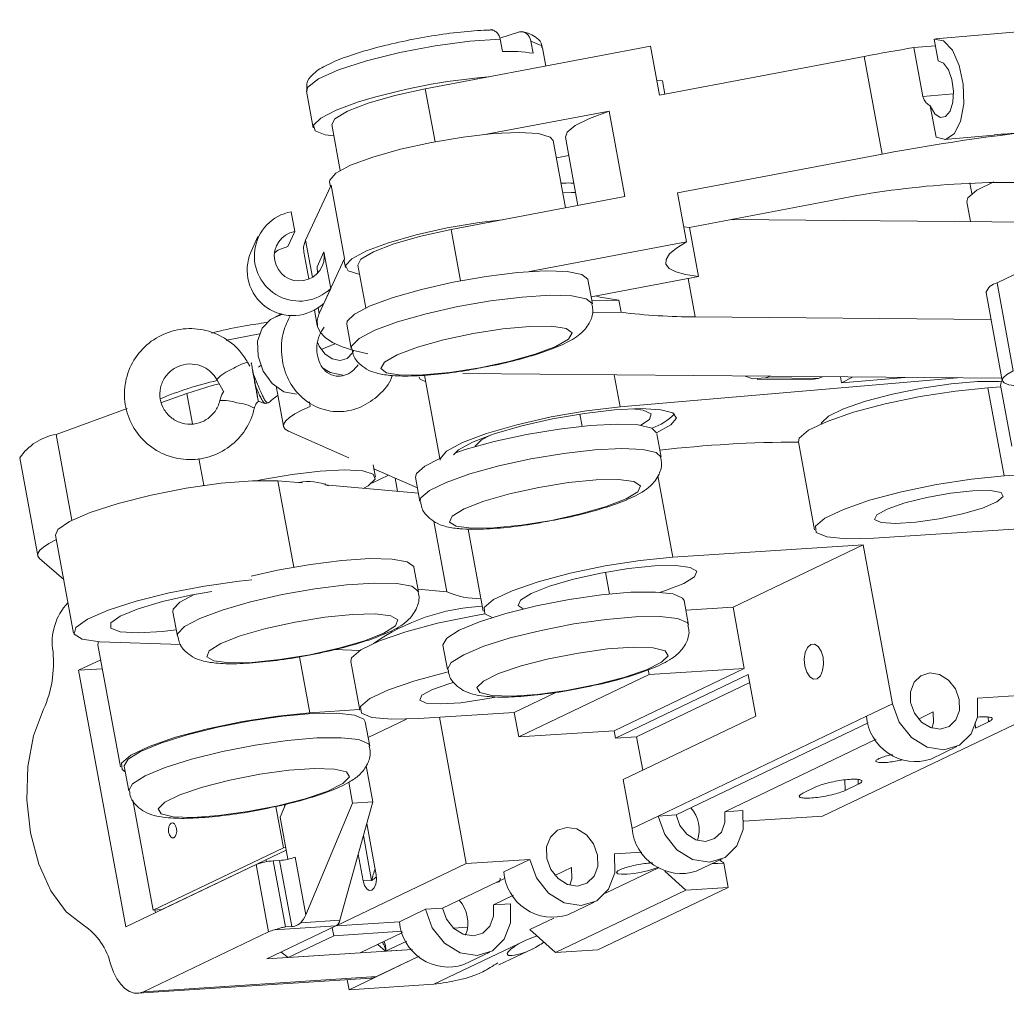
# Model space of a CAD drawing. Header units: millimetres. Extents: x 0 to 1189, y 0 to 841.
# Drawn here: x 270.99 to 278.8, y 314.87 to 322.58 of the extents above; entities that cross this region are included whole.
import ezdxf

# ---------------------------------------------------------------- set-up
doc = ezdxf.new("R2010")
doc.units = ezdxf.units.MM
doc.layers.get('0').update_dxf_attribs({"lineweight": 18})

msp = doc.modelspace()

# ---------------------------------------------------------------- linework, layer by layer
at = {"color": 7, "linetype": 'Continuous', "lineweight": 15}
for p, q in [((279.9958, 322.5769), (278.2353, 322.4254)), ((274.9336, 322.479), (274.7861, 322.4314)), ((274.8066, 322.3252), (274.7888, 322.422)), ((275.0488, 322.3111), (275.031, 322.4079)), ((278.2549, 322.2517), (278.2232, 322.4235)), ((274.1957, 322.029), (275.9777, 322.3667)), ((275.1506, 322.21), (275.1239, 322.3549)), ((275.9777, 322.3667), (276.0491, 321.9797)), ((278.0628, 322.3564), (278.2329, 322.371)), ((278.1342, 321.9694), (278.0628, 322.3564)), ((276.0491, 321.9797), (277.6694, 322.2867)), ((277.8122, 321.5126), (277.6694, 322.2867)), ((276.0272, 322.0987), (276.0726, 322.0933)), ((276.0726, 322.0933), (276.092, 321.9878)), ((273.2554, 322.0103), (273.3089, 321.72)), ((274.681, 321.6704), (275.6511, 321.8542)), ((275.776, 321.1769), (275.6511, 321.8542)), ((278.2386, 321.6464), (278.1929, 321.8943)), ((273.4564, 321.7472), (273.5234, 321.3844)), ((275.3067, 321.088), (275.2085, 321.6202)), ((275.3044, 321.6478), (275.4042, 321.1064)), ((278.3039, 321.6283), (278.6982, 321.6622)), ((275.3312, 321.5022), (275.2337, 321.4838)), ((276.1919, 321.2056), (277.8122, 321.5126)), ((273.2487, 320.8318), (273.4507, 321.2666)), ((273.4384, 321.2937), (273.4455, 321.2553)), ((273.5577, 320.686), (273.4507, 321.2666)), ((278.5051, 321.2846), (278.5207, 321.2002)), ((274.401, 320.9163), (275.776, 321.1769)), ((276.1919, 321.2056), (276.2633, 320.8186)), ((277.34, 321.1318), (276.2867, 320.9323)), ((278.4817, 321.1362), (278.5107, 320.979)), ((273.134, 321.0563), (273.1626, 320.9015)), ((276.6195, 320.9953), (279.7277, 320.9685)), ((276.2867, 320.9323), (276.2413, 320.9376)), ((276.2867, 320.9323), (276.3581, 320.5452)), ((278.7209, 320.4932), (279.6489, 320.9374)), ((272.8718, 320.8597), (272.8168, 320.7413)), ((273.1626, 320.9015), (273.1076, 320.7831)), ((275.02, 320.583), (276.2633, 320.8186)), ((273.2337, 320.7374), (273.2729, 320.5249)), ((273.3942, 320.7395), (273.3392, 320.6211)), ((273.3557, 320.2513), (273.5577, 320.686)), ((273.3942, 320.7395), (273.4476, 320.4499)), ((273.5544, 320.6648), (273.5577, 320.686)), ((273.3417, 320.5693), (273.3392, 320.6211)), ((273.5544, 320.6648), (273.5633, 320.6164)), ((273.6616, 320.6346), (273.7242, 320.2956)), ((275.5183, 320.3267), (275.4826, 320.5202)), ((276.3581, 320.5452), (275.5077, 320.3841)), ((273.4476, 320.4499), (273.3926, 320.3315)), ((278.7209, 320.4932), (278.8494, 319.7966)), ((278.6337, 320.4169), (278.7621, 319.7203)), ((275.7275, 320.3577), (275.5132, 320.354)), ((275.7454, 320.2609), (275.7275, 320.3577)), ((273.0669, 320.2462), (272.9972, 320.2175)), ((273.3183, 320.2785), (273.3408, 320.1569)), ((275.7454, 320.2609), (275.5278, 320.257)), ((276.3328, 320.225), (278.6728, 320.2048)), ((273.5748, 320.1683), (273.6104, 319.9748)), ((272.8065, 319.8352), (272.7898, 319.8652)), ((272.8217, 319.8553), (272.8199, 319.8558)), ((272.8961, 319.8437), (272.8759, 319.8279)), ((274.1903, 319.7639), (274.3123, 319.1026)), ((278.7588, 319.7385), (274.4925, 319.7753)), ((275.7379, 319.5118), (278.409, 319.7415)), ((276.9246, 319.7544), (276.8892, 319.7416)), ((276.8892, 319.7416), (277.3041, 319.738)), ((277.3041, 319.738), (277.2367, 319.7263)), ((277.3395, 319.7508), (277.3041, 319.738)), ((277.4824, 319.7495), (277.4911, 319.7019)), ((277.4911, 319.7019), (277.5766, 319.7487)), ((277.4911, 319.7019), (277.9937, 319.7451)), ((272.5451, 319.7291), (272.5958, 319.638)), ((276.8218, 319.7299), (277.2367, 319.7263)), ((278.7521, 319.6698), (278.6481, 319.663)), ((278.7766, 318.9664), (278.6481, 319.663)), ((278.7493, 319.6849), (278.8385, 319.2011)), ((272.3096, 319.6186), (272.1092, 319.5458)), ((273.0252, 319.622), (273.0738, 319.3587)), ((272.8741, 319.5576), (272.9272, 319.5403)), ((272.9315, 319.5399), (272.9513, 319.5435)), ((271.2739, 319.2942), (271.836, 319.4983)), ((275.4368, 319.3594), (275.4193, 319.4544)), ((273.5906, 319.11), (273.1143, 319.3199)), ((276.0617, 319.1138), (276.0278, 319.2977)), ((277.1491, 319.2349), (277.2776, 318.5383)), ((270.9862, 319.1084), (271.129, 318.3343)), ((273.801, 318.957), (273.7832, 319.0538)), ((273.9043, 318.9717), (273.774, 318.9094)), ((274.1339, 318.8705), (273.7889, 319.0226)), ((273.7995, 319.0179), (273.7901, 319.0136)), ((274.1182, 318.9555), (274.1539, 318.762)), ((278.9142, 318.9753), (278.7766, 318.9664)), ((272.4295, 318.8878), (272.4434, 318.8929)), ((272.4434, 318.8929), (272.4297, 318.8879)), ((273.0293, 318.9277), (273.1554, 318.2439)), ((273.0293, 318.9277), (273.2215, 318.9107)), ((273.4004, 318.8949), (274.1414, 318.8296)), ((273.4058, 318.8944), (273.4035, 318.907)), ((273.958, 318.9481), (273.9771, 318.844)), ((274.2646, 318.6065), (274.3676, 318.0481)), ((277.7454, 318.4729), (279.2539, 318.5705)), ((271.2695, 318.4962), (271.4123, 317.7221)), ((274.4906, 318.5465), (274.517, 318.5447)), ((274.5351, 318.5445), (274.6551, 317.8939)), ((277.6626, 318.4196), (276.1541, 318.322)), ((276.6315, 317.9261), (277.6626, 318.4196)), ((277.6626, 318.4196), (277.8946, 317.1618)), ((271.3342, 318.1455), (271.1434, 318.3113)), ((274.1413, 318.0493), (274.1056, 318.2428)), ((275.6544, 318.0309), (275.6226, 318.2032)), ((274.1378, 318.0684), (274.3676, 318.0481)), ((276.2793, 317.7854), (276.2436, 317.9789)), ((272.1978, 317.891), (272.2335, 317.6975)), ((276.2578, 317.9019), (276.6315, 317.9261)), ((276.7207, 317.4423), (276.6315, 317.9261)), ((271.6055, 317.6294), (271.6097, 317.654)), ((271.6055, 317.6294), (271.784, 316.6618)), ((272.2602, 317.6319), (271.6193, 317.6534)), ((274.3357, 317.6271), (274.3714, 317.4335)), ((273.6779, 317.5843), (273.4762, 317.5911)), ((271.6274, 317.511), (271.4517, 317.4269)), ((273.6062, 317.4971), (273.6775, 317.1101)), ((271.6406, 317.4391), (271.4517, 317.4269)), ((271.4517, 317.4269), (271.8265, 315.395)), ((274.9353, 316.9), (275.9665, 317.3935)), ((276.7207, 317.4423), (275.6896, 316.9488)), ((275.7003, 316.8908), (276.752, 317.3941)), ((275.9597, 317.4304), (275.9665, 317.3935)), ((275.9665, 317.3935), (276.7207, 317.4423)), ((276.752, 317.3941), (276.8127, 317.0652)), ((275.8679, 316.9016), (276.7638, 317.3304)), ((274.8996, 317.0935), (275.2336, 317.2534)), ((279.4031, 317.2594), (277.3409, 316.2724)), ((278.5651, 317.2052), (279.4031, 317.2594)), ((277.6884, 317.0631), (277.8946, 317.1618)), ((273.283, 317.09), (273.6765, 317.1154)), ((274.1454, 317.0447), (274.8996, 317.0935)), ((274.8996, 317.0935), (274.9353, 316.9)), ((278.0992, 317.0412), (278.2164, 317.0972)), ((273.757, 316.8256), (273.7213, 317.0191)), ((274.0483, 317.04), (273.7443, 316.8945)), ((274.3071, 317.0552), (274.5206, 315.8972)), ((276.8127, 317.0652), (275.761, 316.5618)), ((276.0386, 316.2735), (277.6884, 317.0631)), ((277.7013, 317.0103), (276.181, 316.2827)), ((278.5506, 316.9695), (278.6537, 317.0188)), ((275.6896, 316.9488), (274.9353, 316.9)), ((275.6896, 316.9488), (275.7003, 316.8908)), ((275.7003, 316.8908), (275.8679, 316.9016)), ((275.8679, 316.9016), (275.9168, 316.6364)), ((276.5665, 316.3076), (277.7634, 316.8805)), ((278.1963, 316.724), (278.4025, 316.8227)), ((271.8135, 316.6673), (271.8492, 316.4738)), ((273.7798, 316.385), (273.7272, 316.6704)), ((273.6206, 316.3747), (273.5899, 316.5415)), ((275.761, 316.5618), (275.8323, 316.1748)), ((277.2876, 316.5037), (277.1845, 316.4543)), ((277.5195, 316.476), (277.6226, 316.5253)), ((271.8822, 316.3981), (272.0426, 315.5283)), ((273.52, 315.4491), (273.7798, 316.385)), ((273.6206, 316.3747), (273.7798, 316.385)), ((273.0737, 316.0218), (273.0134, 316.3489)), ((273.0903, 316.3659), (273.0478, 316.2649)), ((273.0805, 316.3633), (273.0832, 316.349)), ((273.2492, 315.4912), (273.6206, 316.3747)), ((276.709, 316.3168), (276.5665, 316.3076)), ((273.0478, 316.2649), (273.1093, 315.9313)), ((275.8323, 316.1748), (276.0386, 316.2735)), ((276.181, 316.2827), (276.0386, 316.2735)), ((276.7165, 316.232), (277.3409, 316.2724)), ((273.8076, 315.8086), (273.7326, 316.215)), ((272.0426, 315.5283), (273.0737, 316.0218)), ((273.096, 316.0038), (272.1116, 315.5327)), ((273.0737, 316.0218), (273.0924, 316.023)), ((275.6939, 315.9731), (275.9108, 315.9872)), ((272.9365, 315.9275), (272.9387, 315.9116)), ((273.0424, 315.9218), (272.9929, 315.9186)), ((272.9929, 315.9186), (273.0895, 315.3952)), ((273.1389, 315.3984), (273.0424, 315.9218)), ((273.1652, 315.9467), (273.2492, 315.4912)), ((273.7045, 315.7593), (273.6652, 315.9722)), ((274.5206, 315.8972), (275.0235, 315.9297)), ((274.8172, 315.831), (275.0235, 315.9297)), ((276.3402, 315.8357), (276.5465, 315.9344)), ((271.8265, 315.395), (272.8576, 315.8885)), ((272.9557, 315.3564), (272.8576, 315.8885)), ((274.5206, 315.8972), (273.4895, 315.4037)), ((275.2224, 315.8029), (275.3536, 315.8657)), ((275.6229, 315.6616), (276.0416, 315.862)), ((276.0905, 315.8366), (276.2583, 315.6858)), ((276.5579, 315.901), (276.4641, 315.8949)), ((276.5936, 315.7075), (276.5579, 315.901)), ((272.5768, 315.7554), (272.577, 315.7542)), ((273.7715, 315.7636), (273.7045, 315.7593)), ((274.8293, 315.7813), (274.3326, 315.5436)), ((275.2272, 315.1923), (276.2583, 315.6858)), ((275.5624, 315.214), (276.5936, 315.7075)), ((276.2583, 315.6858), (276.5936, 315.7075)), ((274.7349, 315.5696), (274.8941, 315.6458)), ((272.1116, 315.5327), (272.0426, 315.5283)), ((272.0561, 315.5291), (272.0602, 315.5069)), ((274.1986, 315.5349), (273.9923, 315.4362)), ((274.3326, 315.5436), (274.1986, 315.5349)), ((274.869, 315.5783), (274.7349, 315.5696)), ((275.3251, 315.4919), (275.5314, 315.5906)), ((273.2097, 315.4291), (273.52, 315.4491)), ((275.0239, 315.3749), (275.2125, 315.4652)), ((272.943, 315.1422), (273.4888, 315.4034)), ((273.4888, 315.4034), (273.0018, 315.3718)), ((273.0895, 315.3952), (273.1389, 315.3984)), ((273.4715, 315.3257), (273.4598, 315.3895)), ((273.4715, 315.3257), (274.0128, 315.3607)), ((273.4895, 315.4037), (273.9923, 315.4362)), ((273.4895, 315.4037), (273.4895, 315.4037)), ((274.4178, 315.3869), (274.5316, 315.3943)), ((275.0239, 315.3749), (275.2272, 315.1923)), ((271.9657, 314.8826), (272.9557, 315.3564)), ((273.1106, 315.153), (273.4715, 315.3257)), ((273.6805, 315.1899), (274.0166, 315.3507)), ((274.049, 315.283), (273.8816, 315.2029)), ((274.5042, 315.3343), (274.5193, 315.3416)), ((274.9853, 315.2871), (274.9337, 315.2624)), ((272.943, 315.1422), (274.0951, 315.2167)), ((273.8816, 315.2029), (273.8195, 315.2564)), ((273.8816, 315.2029), (274.0951, 315.2167)), ((274.2635, 314.9416), (274.9337, 315.2624)), ((274.778, 315.095), (275.0462, 315.2233)), ((275.2272, 315.1923), (275.5624, 315.214)), ((273.056, 315.1962), (273.1106, 315.153)), ((273.1106, 315.153), (273.6805, 315.1899)), ((273.593, 314.8983), (274.1472, 315.1635)), ((273.8095, 315.0018), (274.1472, 315.1635)), ((274.5002, 315.0971), (274.7065, 315.1958)), ((271.9202, 314.8704), (273.7639, 314.9897)), ((271.9657, 314.8826), (273.8095, 315.0018)), ((273.5784, 314.9777), (273.593, 314.8983)), ((273.593, 314.8983), (274.2635, 314.9416))]:
    msp.add_line(p, q, dxfattribs=at)
at = {"color": 8, "linetype": 'Continuous', "lineweight": 15}
for p, q in [((274.2728, 321.6112), (274.1957, 322.029)), ((278.3766, 321.9902), (278.1342, 321.9694)), ((274.4757, 320.5108), (274.401, 320.9163)), ((273.2487, 320.8318), (273.3027, 320.5391)), ((276.2766, 320.5298), (276.3328, 320.225)), ((273.3475, 320.2959), (273.3557, 320.2513)), ((273.4811, 320.0121), (273.3725, 319.9674)), ((275.6912, 319.765), (275.7379, 319.5118)), ((272.3539, 319.3782), (272.3096, 319.6186)), ((273.2792, 319.5523), (273.286, 319.5154)), ((271.2739, 319.2942), (271.3991, 318.6156)), ((272.4434, 318.8929), (272.4043, 319.1049)), ((276.0353, 318.966), (276.1541, 318.322)), ((273.283, 317.09), (273.2011, 317.5341)), ((278.5506, 316.9695), (278.5486, 317.01)), ((278.6537, 317.0188), (278.6519, 317.0564)), ((277.5195, 316.476), (277.5154, 316.5594)), ((277.6226, 316.5253), (277.6208, 316.5629)), ((273.7715, 315.7636), (273.706, 316.119)), ((272.4209, 315.6808), (272.4239, 315.681))]:
    msp.add_line(p, q, dxfattribs=at)
for points in [[(274.7888, 322.422), (274.5483, 322.406), (274.2754, 322.3698), (273.9947, 322.3167), (273.7317, 322.2515), (273.5101, 322.18), (273.35, 322.1087), (273.2658, 322.0442), (273.2554, 322.0103)], [(275.1239, 322.3549), (275.114, 322.3731), (275.031, 322.4079)], [(275.3852, 321.2098), (275.3532, 321.2096), (275.2846, 321.2075)], [(273.977, 320.1849), (274.2017, 320.2491), (274.4533, 320.306), (274.7132, 320.3514), (274.9621, 320.3819), (275.1814, 320.3953), (275.355, 320.3905), (275.4699, 320.3679), (275.5177, 320.3293), (275.5183, 320.3268)], [(273.6105, 319.9747), (273.6137, 319.9967), (273.6716, 320.0539), (273.7958, 320.1182), (273.977, 320.1849)], [(272.883, 320.09), (272.6239, 320.0407), (272.6195, 320.0398)], [(274.1539, 318.762), (274.1609, 318.791), (274.2281, 318.8494), (274.3606, 318.9143), (274.5485, 318.981), (274.7779, 319.0445), (275.0318, 319.1001), (275.2913, 319.1436), (275.5372, 319.1719), (275.7512, 319.1828), (275.9176, 319.1756), (276.0238, 319.1508), (276.0617, 319.114)], [(272.2335, 317.6974), (272.2355, 317.7166), (272.2897, 317.7732), (272.4105, 317.8373), (272.5889, 317.904), (272.8117, 317.9685), (273.0623, 318.0259), (273.3222, 318.072), (273.5721, 318.1034), (273.7935, 318.1177), (273.9699, 318.1139), (274.0883, 318.0923), (274.1399, 318.0544), (274.1412, 318.0498)], [(274.3715, 317.4333), (274.3711, 317.4356), (274.4012, 317.4887), (274.4997, 317.5507), (274.6596, 317.6171), (274.8687, 317.6829), (275.1118, 317.7432), (275.3707, 317.7937), (275.6262, 317.8304), (275.8594, 317.8508), (276.053, 317.8533), (276.1927, 317.8377), (276.268, 317.8052), (276.2792, 317.7855)], [(271.8492, 316.4736), (271.8489, 316.4759), (271.879, 316.529), (271.9776, 316.591), (272.1374, 316.6573), (272.3466, 316.7231), (272.5897, 316.7835), (272.8486, 316.8339), (273.1041, 316.8707), (273.3373, 316.8911), (273.5309, 316.8936), (273.6705, 316.8779), (273.7458, 316.8454), (273.757, 316.8257)]]:
    msp.add_lwpolyline(points, dxfattribs=at)
at = {"color": 7, "linetype": 'Continuous', "lineweight": 15}
for points in [[(278.2232, 322.4235), (278.2976, 322.4091), (278.3676, 322.336), (278.4226, 322.2154), (278.4541, 322.0657), (278.4572, 321.91), (278.4314, 321.7723), (278.3808, 321.6738), (278.313, 321.6296), (278.2386, 321.6464)], [(278.2549, 322.2517), (278.2981, 322.233), (278.3367, 322.1805), (278.3643, 322.1027), (278.3764, 322.0125), (278.3709, 321.9246), (278.3488, 321.8535), (278.3137, 321.8109), (278.2714, 321.8037), (278.2288, 321.8331), (278.1929, 321.8943)], [(273.4564, 321.7472), (273.4812, 321.793), (273.5796, 321.8522), (273.743, 321.9154), (273.9553, 321.9763), (274.1957, 322.029)], [(273.473, 321.6571), (273.4048, 321.6665), (273.3243, 321.6967), (273.3121, 321.7415), (273.3688, 321.7975), (273.4904, 321.8605), (273.6679, 321.9258)], [(275.6511, 321.8542), (275.4957, 321.7957), (275.3828, 321.7391), (275.3183, 321.6873), (275.3044, 321.6478)], [(273.4384, 321.2937), (273.4392, 321.308), (273.4884, 321.3625), (273.6052, 321.4245), (273.7803, 321.4893), (273.9993, 321.5514), (274.2446, 321.6058), (274.4963, 321.6482), (274.734, 321.6751), (274.9384, 321.6843), (275.093, 321.6751), (275.1853, 321.6482), (275.2085, 321.6202)], [(278.695, 321.2934), (278.5622, 321.2288), (278.4886, 321.1658), (278.4817, 321.1362)], [(273.6788, 320.5615), (273.5865, 320.5883), (273.5641, 320.6307), (273.6133, 320.6852), (273.7301, 320.7473), (273.9052, 320.812), (274.1242, 320.8741), (274.3695, 320.9285), (274.6212, 320.9709), (274.8059, 320.9931)], [(273.6616, 320.6346), (273.6864, 320.6803), (273.7848, 320.7395), (273.9482, 320.8027), (274.1605, 320.8636), (274.401, 320.9163)], [(273.2337, 320.7374), (273.2327, 320.7791), (273.2487, 320.8318)], [(273.1076, 320.7831), (273.0294, 320.7525), (272.9998, 320.7282)], [(276.2633, 320.8186), (276.1835, 320.7693), (276.1291, 320.7229), (276.1012, 320.6802), (276.1001, 320.642), (276.126, 320.6089), (276.1782, 320.5814), (276.256, 320.5601), (276.3581, 320.5452)], [(273.9413, 320.3785), (274.166, 320.4427), (274.4177, 320.4996), (274.6775, 320.5449), (274.9264, 320.5754), (275.1457, 320.5888), (275.3193, 320.584), (275.4342, 320.5614), (275.482, 320.5228), (275.4826, 320.5202)], [(273.5748, 320.1683), (273.578, 320.1902), (273.6359, 320.2474), (273.7601, 320.3117), (273.9413, 320.3785)], [(275.5402, 320.3903), (275.5809, 320.3817), (275.7275, 320.3577)], [(273.176, 319.612), (273.0772, 319.6325), (272.9848, 319.6971), (272.9128, 319.7958), (272.8721, 319.9137), (272.8691, 320.0328), (272.904, 320.1349), (272.9717, 320.2046), (272.9972, 320.2175)], [(273.0025, 320.2197), (273.0201, 320.2304), (273.0548, 320.2492)], [(273.7409, 319.932), (273.6303, 319.9578), (273.5368, 319.988), (273.461, 320.0224), (273.4032, 320.0608), (273.3636, 320.1032), (273.3424, 320.1492), (273.3398, 320.1986), (273.3557, 320.2513)], [(274.1338, 319.9844), (273.9721, 319.9235), (273.8718, 319.866), (273.8429, 319.8173), (273.888, 319.7824), (274.0029, 319.7646), (274.1762, 319.7656), (274.391, 319.7854), (274.6263, 319.822), (274.859, 319.8719), (275.0663, 319.9301), (275.228, 319.9909), (275.3283, 320.0485), (275.3572, 320.0971), (275.3121, 320.132), (275.1972, 320.1499), (275.0239, 320.1488), (274.8091, 320.129), (274.5738, 320.0924), (274.3411, 320.0426), (274.1338, 319.9844)], [(273.3429, 320.025), (273.3567, 319.9938), (273.4017, 319.9321), (273.4595, 319.8918), (273.5212, 319.8789), (273.5775, 319.8955), (273.6198, 319.9391), (273.6294, 319.9581)], [(273.5426, 319.7628), (273.4438, 319.7834), (273.3821, 319.8209)], [(274.1444, 319.7507), (274.1564, 319.7319), (274.1999, 319.7115)], [(276.8892, 319.7416), (276.7878, 319.7333), (276.7287, 319.7547)], [(278.8494, 319.7966), (278.7987, 319.7683), (278.7692, 319.7424), (278.7622, 319.7198), (278.7779, 319.7014), (278.8156, 319.6879), (278.874, 319.6799), (278.9507, 319.6776), (279.0428, 319.6811)], [(272.5639, 319.6954), (272.5088, 319.6808), (272.3096, 319.6186)], [(278.6481, 319.663), (278.3911, 319.6378), (278.1131, 319.5946), (277.8368, 319.5369), (277.5844, 319.4695), (277.3763, 319.3977), (277.2296, 319.3275), (277.156, 319.2645), (277.1491, 319.2349)], [(278.7547, 319.7118), (278.7372, 319.713), (278.5675, 319.7127), (278.3577, 319.6947), (278.1262, 319.6605), (277.8937, 319.6132), (277.6808, 319.557), (277.5065, 319.4969), (277.3862, 319.4382), (277.3307, 319.3862), (277.3279, 319.3774)], [(278.7617, 319.7225), (278.7562, 319.7144), (278.7493, 319.6849)], [(273.286, 319.5154), (273.2184, 319.4855), (273.1628, 319.4563), (273.1202, 319.4284), (273.091, 319.4021), (273.0757, 319.3777), (273.0745, 319.3557), (273.0874, 319.3364), (273.1143, 319.3199)], [(274.3147, 319.0894), (274.3148, 319.1017), (274.3643, 319.1615), (274.4895, 319.2301), (274.6802, 319.302), (274.9209, 319.3713), (275.1923, 319.4326), (275.4721, 319.4807), (275.7379, 319.5118)], [(275.6939, 319.4877), (275.4547, 319.4597), (275.2028, 319.4164), (274.9587, 319.3613), (274.742, 319.2989), (274.5703, 319.2341), (274.4577, 319.1724), (274.419, 319.1336)], [(276.0247, 319.3068), (276.0259, 319.3073), (276.1385, 319.3691), (276.1831, 319.4228), (276.156, 319.4643), (276.0594, 319.4901), (275.9011, 319.4981), (275.6939, 319.4877)], [(275.9021, 319.3665), (275.9716, 319.4132), (275.9831, 319.4577), (275.9195, 319.4872), (275.8397, 319.4967)], [(274.4288, 319.1469), (274.5128, 319.1745), (274.7422, 319.238), (274.9961, 319.2936), (275.2556, 319.3371), (275.5015, 319.3654), (275.7155, 319.3764), (275.8819, 319.3691), (275.9882, 319.3443), (276.0261, 319.3073)], [(274.7116, 319.2887), (274.6406, 319.2514), (274.5915, 319.2011), (274.5908, 319.1978)], [(274.1182, 318.9555), (274.1252, 318.9845), (274.1924, 319.0429), (274.3123, 319.1026)], [(273.7985, 318.9391), (273.7838, 318.9798), (273.7009, 319.0055), (273.5569, 319.014), (273.3647, 319.0046), (273.1413, 318.9781), (272.9067, 318.9368), (272.8701, 318.9292)], [(278.7766, 318.9664), (278.5196, 318.9411), (278.2416, 318.8979), (277.9652, 318.8403), (277.7128, 318.7728), (277.5048, 318.7011), (277.3581, 318.6309), (277.2845, 318.5678), (277.29, 318.5171), (277.3742, 318.4828), (277.5302, 318.4676), (277.7454, 318.4729)], [(271.2695, 318.4962), (271.2877, 318.5407), (271.3806, 318.606), (271.5441, 318.6772), (271.7651, 318.7484), (272.0256, 318.8138), (272.3045, 318.8682), (272.5793, 318.9072), (272.8276, 318.9276), (273.0293, 318.9277)], [(273.7094, 318.8677), (273.7434, 318.8872), (273.7985, 318.9391)], [(274.5613, 318.551), (274.7397, 318.5539), (274.9575, 318.5755), (275.1936, 318.6137), (275.4247, 318.6646), (275.6284, 318.7233), (275.7845, 318.7841), (275.878, 318.841), (275.8995, 318.8884), (275.847, 318.9218), (275.7257, 318.9378), (275.5474, 318.9348), (275.3295, 318.9132), (275.0935, 318.8751), (274.8623, 318.8242), (274.6587, 318.7654), (274.5025, 318.7047), (274.4091, 318.6478), (274.3875, 318.6003), (274.44, 318.567), (274.5613, 318.551)], [(278.5291, 318.848), (278.3536, 318.8291), (278.1655, 318.7955), (277.9904, 318.7516), (277.8518, 318.7034), (277.7685, 318.6574), (277.7517, 318.6198), (277.8036, 318.5957), (277.9174, 318.5883), (278.0775, 318.5987), (278.2625, 318.6254), (278.4472, 318.6648), (278.6068, 318.7117), (278.7197, 318.7596), (278.7706, 318.8021), (278.7527, 318.8335), (278.6684, 318.8495), (278.5291, 318.848)], [(271.2758, 318.4622), (271.2712, 318.46), (271.2162, 318.4309), (271.174, 318.403), (271.1453, 318.3767), (271.1306, 318.3525), (271.1299, 318.3306), (271.1434, 318.3113)], [(272.8173, 318.1724), (273.0266, 318.2194), (273.2865, 318.2655), (273.5364, 318.2969), (273.7578, 318.3112), (273.9343, 318.3074), (274.0527, 318.2858), (274.1042, 318.2479), (274.1056, 318.2428)], [(276.1541, 318.322), (275.8971, 318.2967), (275.6192, 318.2535), (275.3428, 318.1959), (275.0904, 318.1284), (274.8824, 318.0567), (274.7356, 317.9865), (274.662, 317.9234), (274.6676, 317.8727), (274.7257, 317.8446)], [(275.0351, 318.0362), (275.1794, 318.093), (275.3686, 318.1481), (275.5842, 318.196), (275.8051, 318.2322), (276.0097, 318.2529), (276.178, 318.2563), (276.2935, 318.2419), (276.3449, 318.2113), (276.3271, 318.1673), (276.2419, 318.1143), (276.0977, 318.0575), (276.058, 318.0446)], [(271.6193, 317.6534), (271.4804, 317.6735), (271.4157, 317.7123), (271.4304, 317.7666), (271.5233, 317.832), (271.6869, 317.9032), (271.9079, 317.9743), (272.1684, 318.0398), (272.4473, 318.0942), (272.722, 318.1332), (272.8227, 318.1434)], [(272.5055, 318.0505), (272.3379, 318.0218), (272.115, 317.9716), (271.9225, 317.914), (271.7812, 317.8553), (271.7066, 317.8018), (271.7066, 317.7593), (271.7813, 317.7325), (271.9226, 317.7242), (272.1151, 317.7353), (272.2242, 317.7478)], [(272.1978, 317.891), (272.1998, 317.9101), (272.254, 317.9667), (272.3669, 318.0273)], [(274.3357, 317.6271), (274.3354, 317.6291), (274.3655, 317.6822), (274.4641, 317.7442), (274.6239, 317.8106), (274.8331, 317.8764), (275.0761, 317.9367), (275.335, 317.9872), (275.5905, 318.0239), (275.8237, 318.0443), (276.0174, 318.0468), (276.157, 318.0312), (276.2323, 317.9987), (276.2436, 317.9789)], [(274.9711, 317.9124), (274.9322, 317.9392), (274.95, 317.9832), (275.0351, 318.0362)], [(272.8261, 317.4899), (273.0449, 317.5121), (273.2812, 317.5507), (273.5118, 317.602), (273.7141, 317.6609), (273.8684, 317.7216), (273.9595, 317.7783), (273.9785, 317.8253), (273.9235, 317.8581), (273.8, 317.8735), (273.6201, 317.8699), (273.4012, 317.8477), (273.1649, 317.8091), (272.9344, 317.7578), (272.732, 317.6989), (272.5778, 317.6381), (272.4867, 317.5815), (272.4677, 317.5344), (272.5226, 317.5016), (272.6461, 317.4863), (272.8261, 317.4899)], [(273.6062, 317.4971), (273.6131, 317.5267), (273.6867, 317.5897), (273.8334, 317.66), (274.0414, 317.7317), (274.2938, 317.7991), (274.5702, 317.8568), (274.6667, 317.8735)], [(277.3441, 317.5301), (277.3291, 317.5793), (277.3053, 317.6158), (277.2765, 317.6339), (277.247, 317.631), (277.2213, 317.6075), (277.2033, 317.5669), (277.1957, 317.5155), (277.1998, 317.461), (277.2148, 317.4118), (277.2386, 317.3753), (277.2674, 317.3572), (277.2969, 317.3601), (277.3227, 317.3836), (277.3407, 317.4242), (277.3482, 317.4756), (277.3441, 317.5301)], [(274.722, 317.2268), (274.8791, 317.222), (275.0833, 317.2362), (275.3147, 317.268), (275.5507, 317.3143), (275.7681, 317.3705), (275.9456, 317.4312), (276.0659, 317.4904), (276.1173, 317.5423), (276.0946, 317.5818), (276.0001, 317.6051), (275.843, 317.6099), (275.6388, 317.5957), (275.4074, 317.5639), (275.1714, 317.5176), (274.954, 317.4614), (274.7765, 317.4007), (274.6561, 317.3416), (274.6048, 317.2897), (274.6275, 317.2501), (274.722, 317.2268)], [(274.3778, 317.4151), (274.3652, 317.4121), (274.1128, 317.3447), (273.9048, 317.2729), (273.758, 317.2027), (273.6844, 317.1397), (273.69, 317.0889), (273.7741, 317.0546), (273.9302, 317.0394), (274.1454, 317.0447)], [(278.2709, 316.9609), (278.3415, 316.9826), (278.3951, 317.0349), (278.4236, 317.1098), (278.4226, 317.1959), (278.3922, 317.2801), (278.3371, 317.3496), (278.2657, 317.3938), (278.1888, 317.406), (278.1181, 317.3843), (278.0645, 317.332), (278.036, 317.2571), (278.0371, 317.171), (278.0674, 317.0868), (278.1225, 317.0173), (278.194, 316.9731), (278.2709, 316.9609)], [(274.419, 317.3316), (274.3903, 317.3234), (274.2517, 317.2752), (274.1684, 317.2292), (274.1516, 317.1917), (274.2036, 317.1675), (274.3173, 317.1602), (274.4775, 317.1705), (274.6624, 317.1972), (274.7503, 317.2143)], [(277.8946, 317.1618), (277.9474, 317.0153), (278.0433, 316.8945), (278.1675, 316.8176), (278.3012, 316.7964), (278.4241, 316.8342), (278.5173, 316.9251), (278.5668, 317.0554), (278.5651, 317.2052)], [(271.1745, 317.1185), (271.0958, 316.909), (271.0508, 316.6649), (271.0427, 316.4026), (271.072, 316.1395), (271.1366, 315.8935), (271.2323, 315.6808), (271.3527, 315.5159), (271.4897, 315.4096)], [(271.8214, 316.6245), (271.7964, 316.6407), (271.7909, 316.6914), (271.8645, 316.7544), (272.0112, 316.8247), (272.2192, 316.8964), (272.4717, 316.9638), (272.748, 317.0215), (273.026, 317.0647), (273.283, 317.09)], [(271.8135, 316.6673), (271.8132, 316.6694), (271.8433, 316.7225), (271.9419, 316.7845), (272.1017, 316.8508), (272.311, 316.9167), (272.554, 316.977), (272.8129, 317.0274), (273.0684, 317.0642), (273.3016, 317.0846), (273.4952, 317.0871), (273.6348, 317.0715), (273.7101, 317.0389), (273.7213, 317.0191)], [(278.2057, 316.969), (278.2174, 317.0111), (278.2164, 317.0972)], [(272.1997, 316.2671), (272.3567, 316.2623), (272.5609, 316.2764), (272.7923, 316.3082), (273.0283, 316.3545), (273.2457, 316.4107), (273.4233, 316.4714), (273.5436, 316.5306), (273.595, 316.5825), (273.5723, 316.622), (273.4779, 316.6453), (273.3209, 316.6501), (273.1167, 316.6359), (272.8853, 316.6042), (272.6493, 316.5579), (272.4319, 316.5017), (272.2543, 316.441), (272.1339, 316.3818), (272.0826, 316.3299), (272.1052, 316.2904), (272.1997, 316.2671)], [(276.709, 316.3168), (276.7108, 316.1671), (276.6613, 316.0368), (276.568, 315.9459), (276.4452, 315.9081), (276.3115, 315.9293), (276.1872, 316.0062), (276.0914, 316.127), (276.0386, 316.2735)], [(276.5665, 316.3076), (276.5676, 316.2215), (276.5391, 316.1466), (276.4855, 316.0943), (276.4148, 316.0726), (276.3379, 316.0848), (276.2665, 316.129), (276.2114, 316.1985), (276.181, 316.2827)], [(272.1646, 316.1447), (272.1628, 316.168), (272.1661, 316.1901), (272.1738, 316.2075), (272.1848, 316.2176), (272.1975, 316.2188), (272.2098, 316.211), (272.22, 316.1954), (272.2264, 316.1743), (272.2282, 316.151), (272.225, 316.1289), (272.2172, 316.1115), (272.2062, 316.1015), (272.1936, 316.1002), (272.1812, 316.108), (272.171, 316.1236), (272.1646, 316.1447)], [(275.3159, 316.1836), (275.2422, 316.161), (275.1862, 316.1064), (275.1565, 316.0283), (275.1576, 315.9384), (275.1893, 315.8505), (275.2467, 315.778), (275.3213, 315.7319), (275.4015, 315.7192), (275.4752, 315.7419), (275.5312, 315.7964), (275.5609, 315.8746), (275.5598, 315.9644), (275.5281, 316.0523), (275.4706, 316.1248), (275.3961, 316.171), (275.3159, 316.1836)], [(275.0235, 315.9297), (275.0763, 315.7833), (275.1721, 315.6624), (275.2963, 315.5856), (275.4301, 315.5644), (275.5529, 315.6022), (275.6462, 315.6931), (275.6957, 315.8234), (275.6939, 315.9731)], [(275.3536, 315.8657), (275.3547, 315.7759), (275.3399, 315.7258)], [(276.042, 315.8697), (276.0129, 315.8569), (275.9644, 315.8419), (275.9073, 315.8286), (275.8479, 315.8187), (275.793, 315.8131), (275.7487, 315.8125), (275.7201, 315.817), (275.7103, 315.8261), (275.7205, 315.8388), (275.7366, 315.8478)], [(276.5579, 315.901), (276.4964, 315.8986), (276.4723, 315.8989)], [(273.8076, 315.8086), (273.8105, 315.7697), (273.8051, 315.733), (273.7922, 315.704), (273.7739, 315.6872), (273.7528, 315.6851), (273.7322, 315.6981), (273.7152, 315.7241), (273.7045, 315.7593)], [(274.1986, 315.5349), (274.2514, 315.3885), (274.3472, 315.2676), (274.4714, 315.1908), (274.6052, 315.1696), (274.728, 315.2074), (274.8213, 315.2983), (274.8708, 315.4286), (274.869, 315.5783)], [(274.7349, 315.5696), (274.736, 315.4798), (274.7063, 315.4016), (274.6503, 315.3471), (274.5766, 315.3244), (274.4964, 315.3371), (274.4218, 315.3832), (274.3644, 315.4557), (274.3326, 315.5436)], [(274.9853, 315.2871), (275.032, 315.3068), (275.0809, 315.3237)], [(271.7066, 315.0955), (271.7283, 315.0368), (271.7548, 314.9849), (271.7854, 314.9413), (271.8192, 314.9074), (271.8552, 314.884), (271.8924, 314.8719), (271.9296, 314.8714), (271.9657, 314.8826)], [(273.8095, 315.0018), (273.7733, 314.9907), (273.7639, 314.9897)]]:
    msp.add_lwpolyline(points, dxfattribs=at)
for centre, radius, start, end in [((274.8609, 321.1706), 1.1559, 80.6436, 92.69225), ((280.7813, 305.8645), 16.7144, 99.36052, 100.73002), ((275.0718, 317.411), 4.7281, 94.52361, 107.27406), ((280.6701, 306.6153), 15.169, 95.14696, 100.85965), ((278.8177, 314.2641), 7.0249, 87.69365, 102.14312), ((273.1995, 320.7059), 0.3565, 100.57913, 314.11124), ((273.1989, 320.7068), 0.198, 100.57569, 9.49967), ((273.1468, 320.5956), 0.3608, 156.18215, 312.94595), ((278.7452, 320.3774), 0.1184, 101.87034, 160.48376), ((276.3342, 325.0619), 4.8369, 263.00769, 269.9837), ((237.6884, 313.2534), 35.7465, 10.35173, 10.50212), ((273.1636, 317.0262), 2.7639, 102.83574, 112.67923), ((275.8344, 319.7891), 0.4715, 289.16866, 315.08691), ((271.3474, 318.8649), 0.4355, 99.70789, 146.0111), ((277.1548, 309.7475), 9.4861, 90.0343, 96.67864), ((273.2743, 318.5511), 0.3701, 65.57422, 102.16492), ((274.6323, 318.6635), 0.6698, 246.72069, 270.37726), ((271.6966, 317.6497), 0.4535, 136.43893, 189.81407), ((274.7336, 316.2684), 1.6674, 92.94778, 124.6741), ((270.3572, 317.4871), 0.8966, 335.72397, 5.46144), ((278.075, 317.0922), 0.3877, 184.30722, 288.23277), ((276.1052, 316.1661), 0.259, 340.76001, 41.81479), ((276.2242, 316.2117), 0.3935, 185.38256, 287.15743), ((273.019, 315.482), 0.4374, 93.41434, 111.6569), ((273.0091, 316.4023), 0.4816, 273.96387, 288.91256), ((275.2038, 315.8602), 0.3877, 184.30707, 288.23338), ((274.2674, 315.4275), 0.2657, 338.71681, 42.33865), ((273.4519, 315.4621), 0.0693, 302.15238, 349.25743), ((271.2012, 314.9785), 0.5188, 13.03088, 56.20677), ((273.0628, 315.1138), 0.2651, 103.30877, 113.82991), ((274.3789, 315.4654), 0.3877, 184.30722, 288.23277)]:
    msp.add_arc(centre, radius, start, end, dxfattribs=at)
at = {"color": 8, "linetype": 'Continuous', "lineweight": 15}
for centre, radius, start, end in [((272.8885, 319.4787), 0.3989, 104.32163, 123.92475), ((272.7756, 319.5148), 0.3147, 110.40133, 137.0708), ((272.5865, 319.1659), 0.3972, 72.70166, 92.44752), ((272.6629, 319.1647), 0.3827, 61.94123, 83.74806)]:
    msp.add_arc(centre, radius, start, end, dxfattribs=at)
for major_axis, ratio, start_param, end_param in [((0.0567, 0.2001), 0.209662, 1.284732, 1.753524), ((0.1583, 0.1101), 0.049807, 1.619104, 1.867701)]:
    msp.add_ellipse((273.8231, 315.7883), major_axis=major_axis, ratio=ratio, start_param=start_param, end_param=end_param, dxfattribs=at)
at = {"color": 7, "linetype": 'Continuous', "lineweight": 15}
msp.add_ellipse((273.1743, 315.5111), major_axis=(0.0593, 0.1165), ratio=0.584746, start_param=4.261032, end_param=4.836991, dxfattribs=at)
for points, knots in [([(274.7342, 322.497), (274.7017, 322.496), (274.6065, 322.4929), (274.423, 322.4754), (274.1893, 322.4406), (273.9548, 322.3937), (273.7357, 322.3379), (273.5466, 322.277), (273.3954, 322.2116), (273.3116, 322.1565), (273.2522, 322.0855), (273.2577, 322.0323), (273.2598, 322.0119)], [0, 0, 0, 0, 0.098695, 0.289601, 0.478844, 0.6674, 0.856166, 1.045942, 1.238711, 1.441493, 1.561344, 1.635394, 1.635394, 1.635394, 1.635394]), ([(274.6914, 322.4931), (274.6998, 322.4948), (274.7176, 322.4986), (274.7445, 322.4904), (274.7677, 322.4715), (274.7826, 322.4471), (274.787, 322.4292), (274.7888, 322.422)], [0, 0, 0, 0, 0.0275749, 0.0581699, 0.0881704, 0.1174311, 0.1369658, 0.1369658, 0.1369658, 0.1369658]), ([(275.031, 322.4079), (275.0309, 322.4086), (275.0287, 322.4198), (275.0212, 322.4407), (275.0029, 322.4646), (274.979, 322.4796), (274.9547, 322.484), (274.9397, 322.4804), (274.9336, 322.479)], [0, 0, 0, 0, 0.0018378, 0.0302671, 0.058714, 0.0875342, 0.1169829, 0.1370169, 0.1370169, 0.1370169, 0.1370169]), ([(275.1194, 322.3533), (275.1197, 322.3601), (275.1208, 322.3921), (275.077, 322.4375), (275.024, 322.4678), (274.9793, 322.478), (274.9548, 322.4836)], [0, 0, 0, 0, 0.0173371, 0.0813806, 0.1478563, 0.2279911, 0.2279911, 0.2279911, 0.2279911]), ([(278.1929, 321.8943), (278.1902, 321.8961), (278.1756, 321.9055), (278.1543, 321.9244), (278.1388, 321.9501), (278.1353, 321.9648), (278.1342, 321.9694)], [0, 0, 0, 0, 0.00967155, 0.05206889, 0.08395974, 0.09804913, 0.09804913, 0.09804913, 0.09804913]), ([(279.3093, 321.7231), (279.1786, 321.7095), (278.9824, 321.6891), (278.7691, 321.6713), (278.698, 321.6654)], [0, 0, 0, 0, 0.4090601, 0.6140347, 0.6140347, 0.6140347, 0.6140347]), ([(275.3718, 321.2819), (275.3643, 321.2828), (275.3377, 321.286), (275.2988, 321.2836), (275.2709, 321.2819)], [0, 0, 0, 0, 0.0287288, 0.1010885, 0.1010885, 0.1010885, 0.1010885]), ([(274.675, 319.8294), (274.6997, 319.8338), (274.8004, 319.8521), (274.9697, 319.8951), (275.1643, 319.9545), (275.3189, 320.0196), (275.4241, 320.0816), (275.5, 320.1724), (275.5295, 320.2655), (275.5169, 320.3122), (275.5131, 320.3262)], [0, 0, 0, 0, 0.059394, 0.242715, 0.427776, 0.618729, 0.804782, 0.932772, 1.025849, 1.06611, 1.06611, 1.06611, 1.06611]), ([(273.1284, 320.2379), (273.1075, 320.1948), (273.0599, 320.0968), (273.0506, 319.9216), (273.0946, 319.7434), (273.1964, 319.5944), (273.3413, 319.4971), (273.5079, 319.4642), (273.6741, 319.4958), (273.8162, 319.5872), (273.9071, 319.6827), (273.931, 319.7496), (273.9351, 319.761)], [0, 0, 0, 0, 0.138989, 0.315941, 0.494696, 0.673788, 0.850562, 1.022913, 1.192087, 1.360807, 1.532106, 1.567111, 1.567111, 1.567111, 1.567111]), ([(272.7898, 319.8652), (272.7702, 319.8958), (272.7181, 319.9771), (272.5914, 320.0764), (272.4174, 320.1363), (272.2323, 320.1325), (272.0599, 320.0657), (271.9207, 319.9438), (271.832, 319.7817), (271.8045, 319.5991), (271.8416, 319.4184), (271.9386, 319.2614), (272.0836, 319.1472), (272.2592, 319.0896), (272.444, 319.0956), (272.6159, 319.1645), (272.7531, 319.288), (272.8201, 319.4118), (272.8389, 319.4864), (272.8429, 319.5024)], [0, 0, 0, 0, 0.109085, 0.290062, 0.471666, 0.653374, 0.835191, 1.017045, 1.198864, 1.380589, 1.562211, 1.743767, 1.925311, 2.106917, 2.288638, 2.470456, 2.652307, 2.834124, 2.883992, 2.883992, 2.883992, 2.883992]), ([(272.9386, 320.1804), (272.883, 320.172), (272.7506, 320.152), (272.5982, 320.1213), (272.5157, 320.0991), (272.5033, 320.0958)], [0, 0, 0, 0, 0.1691012, 0.4022461, 0.4437497, 0.4437497, 0.4437497, 0.4437497]), ([(273.6648, 319.8463), (273.6497, 319.8279), (273.6174, 319.7882), (273.554, 319.7574), (273.4862, 319.7511), (273.4229, 319.7761), (273.371, 319.8324), (273.3403, 319.9076), (273.3343, 319.9938), (273.3526, 320.0791), (273.3812, 320.1226), (273.3945, 320.1429)], [0, 0, 0, 0, 0.0646192, 0.1385391, 0.2192585, 0.3153971, 0.3937424, 0.4650645, 0.5405442, 0.6136806, 0.6774778, 0.6774778, 0.6774778, 0.6774778]), ([(273.6157, 319.975), (273.6176, 319.9591), (273.6233, 319.9129), (273.6708, 319.8525), (273.7368, 319.8042), (273.8166, 319.7751), (273.9227, 319.7578), (274.0807, 319.7537), (274.2888, 319.7681), (274.4956, 319.7942), (274.6238, 319.8193), (274.675, 319.8294)], [0, 0, 0, 0, 0.04471, 0.130615, 0.212451, 0.314425, 0.460302, 0.651119, 0.850739, 1.039874, 1.165895, 1.165895, 1.165895, 1.165895]), ([(272.5695, 319.5627), (272.5649, 319.5467), (272.5521, 319.5022), (272.5059, 319.4385), (272.4292, 319.3879), (272.3385, 319.3692), (272.2476, 319.3851), (272.1691, 319.4331), (272.1139, 319.5065), (272.0899, 319.5954), (272.1008, 319.687), (272.1452, 319.7682), (272.2166, 319.8272), (272.3047, 319.8557), (272.3969, 319.8499), (272.479, 319.8112), (272.5248, 319.7637), (272.5422, 319.734), (272.5451, 319.7291)], [0, 0, 0, 0, 0.05028, 0.139675, 0.23024, 0.320512, 0.410583, 0.500696, 0.591101, 0.681877, 0.772909, 0.863931, 0.954677, 1.045055, 1.13516, 1.225234, 1.311896, 1.329306, 1.329306, 1.329306, 1.329306]), ([(272.836, 319.769), (272.8327, 319.7871), (272.8262, 319.8215), (272.8203, 319.8525), (272.8179, 319.8643), (272.819, 319.8574), (272.8195, 319.8544)], [0, 0, 0, 0, 0.02924302, 0.05586148, 0.08111554, 0.099565, 0.099565, 0.099565, 0.099565]), ([(272.8219, 319.8413), (272.8221, 319.8407), (272.8225, 319.8394), (272.8266, 319.8181), (272.8328, 319.7852), (272.8408, 319.7424), (272.8496, 319.6946), (272.8584, 319.6463), (272.8662, 319.603), (272.872, 319.5706), (272.8735, 319.5617), (272.8741, 319.5577)], [0, 0, 0, 0, 0.0313452, 0.0626933, 0.0941805, 0.1259669, 0.1582503, 0.1912988, 0.2253701, 0.2602308, 0.2883952, 0.2883952, 0.2883952, 0.2883952]), ([(272.8741, 319.5577), (272.8742, 319.5573), (272.8746, 319.5545), (272.8741, 319.5564), (272.8715, 319.5699), (272.8673, 319.592), (272.8612, 319.6245), (272.8523, 319.6725), (272.843, 319.723), (272.8351, 319.7665), (272.8312, 319.7883), (272.8295, 319.7974)], [0, 0, 0, 0, 0.0054504, 0.035166, 0.0638982, 0.081345, 0.1174684, 0.1535755, 0.1889039, 0.2231201, 0.2477942, 0.2477942, 0.2477942, 0.2477942]), ([(272.9548, 319.5461), (272.9523, 319.5447), (272.9467, 319.5416), (272.9353, 319.5521), (272.9205, 319.5738), (272.9047, 319.6065), (272.8869, 319.6466), (272.8634, 319.7024), (272.8466, 319.7434), (272.836, 319.769)], [0, 0, 0, 0, 0.0284746, 0.0631357, 0.0983111, 0.1326682, 0.1674367, 0.2025862, 0.2613365, 0.2613365, 0.2613365, 0.2613365]), ([(272.8741, 319.5577), (272.8739, 319.5593), (272.8734, 319.5629), (272.8693, 319.5866), (272.8623, 319.6255), (272.8562, 319.6594), (272.853, 319.6767)], [0, 0, 0, 0, 0.0248999, 0.0562914, 0.0876907, 0.1209064, 0.1209064, 0.1209064, 0.1209064]), ([(272.9314, 319.5407), (272.9309, 319.5404), (272.9275, 319.5377), (272.9192, 319.5451), (272.9051, 319.563), (272.8894, 319.5932), (272.8722, 319.6316), (272.8595, 319.6615), (272.853, 319.6767)], [0, 0, 0, 0, 0.0048968, 0.0358282, 0.0674878, 0.0986929, 0.1296997, 0.161802, 0.161802, 0.161802, 0.161802]), ([(273.0254, 319.6221), (273.0241, 319.6291), (273.0217, 319.6428), (273.0187, 319.6644), (273.0172, 319.6749)], [0, 0, 0, 0, 0.02762804, 0.05347699, 0.05347699, 0.05347699, 0.05347699]), ([(272.601, 319.6374), (272.5904, 319.619), (272.5767, 319.5953), (272.5708, 319.5687), (272.5695, 319.5627)], [0, 0, 0, 0, 0.06303834, 0.08143988, 0.08143988, 0.08143988, 0.08143988]), ([(272.9549, 319.5452), (272.9714, 319.5585), (272.9959, 319.5783), (273.0205, 319.598), (273.0285, 319.6044)], [0, 0, 0, 0, 0.06380307, 0.09446941, 0.09446941, 0.09446941, 0.09446941]), ([(272.8429, 319.5024), (272.8455, 319.5105), (272.8518, 319.5304), (272.8643, 319.549), (272.8748, 319.556), (272.8749, 319.556)], [0, 0, 0, 0, 0.02589841, 0.06342594, 0.06346855, 0.06346855, 0.06346855, 0.06346855]), ([(275.171, 318.6076), (275.2029, 318.6131), (275.3107, 318.6319), (275.489, 318.6757), (275.6868, 318.7343), (275.8527, 318.8018), (275.9642, 318.8642), (276.0449, 318.9616), (276.0732, 319.0557), (276.0603, 319.1009), (276.0566, 319.1138)], [0, 0, 0, 0, 0.077374, 0.262259, 0.448644, 0.640249, 0.851107, 0.983647, 1.077603, 1.114852, 1.114852, 1.114852, 1.114852]), ([(274.1589, 318.7635), (274.1611, 318.7464), (274.1672, 318.699), (274.2158, 318.6382), (274.282, 318.5904), (274.3626, 318.5618), (274.4305, 318.5501), (274.4811, 318.547), (274.4906, 318.5465)], [0, 0, 0, 0, 0.0418737, 0.1161093, 0.1872533, 0.2765611, 0.4045052, 0.4340918, 0.4340918, 0.4340918, 0.4340918]), ([(274.517, 318.5447), (274.5463, 318.544), (274.6344, 318.5418), (274.8077, 318.553), (275.0052, 318.5763), (275.1268, 318.5993), (275.171, 318.6076)], [0, 0, 0, 0, 0.109425, 0.3289664, 0.538514, 0.6584169, 0.6584169, 0.6584169, 0.6584169]), ([(272.8033, 317.4838), (272.8386, 317.4865), (272.942, 317.4943), (273.1318, 317.5194), (273.3624, 317.5617), (273.5826, 317.6145), (273.7785, 317.6741), (273.9421, 317.7421), (274.0521, 317.8051), (274.1298, 317.9086), (274.1533, 318), (274.1396, 318.0414), (274.1365, 318.0509)], [0, 0, 0, 0, 0.101365, 0.297148, 0.49111, 0.685103, 0.880806, 1.082416, 1.306548, 1.440218, 1.538481, 1.568198, 1.568198, 1.568198, 1.568198]), ([(275.4775, 317.2966), (275.5169, 317.3045), (275.6321, 317.3274), (275.8084, 317.3759), (275.9913, 317.4382), (276.1147, 317.497), (276.2015, 317.5585), (276.2611, 317.6338), (276.2902, 317.7211), (276.278, 317.7695), (276.274, 317.7853)], [0, 0, 0, 0, 0.094589, 0.276786, 0.461852, 0.656198, 0.777617, 0.88763, 0.979598, 1.023995, 1.023995, 1.023995, 1.023995]), ([(272.2386, 317.6982), (272.2405, 317.6823), (272.2461, 317.636), (272.2936, 317.5754), (272.3595, 317.527), (272.4392, 317.4978), (272.5449, 317.4807), (272.6711, 317.4768), (272.7699, 317.482), (272.8033, 317.4838)], [0, 0, 0, 0, 0.0401731, 0.1169994, 0.1901175, 0.2811186, 0.4112596, 0.5802955, 0.6667424, 0.6667424, 0.6667424, 0.6667424]), ([(274.3768, 317.4333), (274.3792, 317.4159), (274.386, 317.3684), (274.4351, 317.308), (274.5018, 317.261), (274.5761, 317.2343), (274.6331, 317.226), (274.6641, 317.2216)], [0, 0, 0, 0, 0.0429734, 0.1173163, 0.1890747, 0.2799913, 0.3880955, 0.3880955, 0.3880955, 0.3880955]), ([(274.6641, 317.2216), (274.6911, 317.2193), (274.7678, 317.2128), (274.9236, 317.2164), (275.1374, 317.2369), (275.3308, 317.2651), (275.4418, 317.2889), (275.4775, 317.2966)], [0, 0, 0, 0, 0.1088676, 0.3095428, 0.5194059, 0.7228874, 0.8196389, 0.8196389, 0.8196389, 0.8196389]), ([(278.6537, 317.0188), (278.6634, 317.0243), (278.683, 317.0351), (278.6849, 317.048), (278.6659, 317.0566), (278.6256, 317.0591), (278.5885, 317.0583), (278.5651, 317.0552), (278.5631, 317.055)], [0, 0, 0, 0, 0.0322636, 0.0645233, 0.0967717, 0.1289894, 0.1611814, 0.1642592, 0.1642592, 0.1642592, 0.1642592]), ([(272.9552, 316.3368), (272.9945, 316.3447), (273.1097, 316.3677), (273.2861, 316.4161), (273.4689, 316.4784), (273.5924, 316.5372), (273.6791, 316.5987), (273.7388, 316.674), (273.7679, 316.7614), (273.7557, 316.8097), (273.7517, 316.8255)], [0, 0, 0, 0, 0.09455, 0.276743, 0.461813, 0.656154, 0.77764, 0.887691, 0.979667, 1.024078, 1.024078, 1.024078, 1.024078]), ([(277.7852, 316.7279), (277.7774, 316.7236), (277.7618, 316.7149), (277.7602, 316.7045), (277.7755, 316.6978), (277.8072, 316.6954), (277.8516, 316.6976), (277.9031, 316.7044), (277.9438, 316.7116), (277.9632, 316.7167), (277.9665, 316.7176)], [0, 0, 0, 0, 0.0335901, 0.0671834, 0.1007659, 0.1343232, 0.1678578, 0.2013707, 0.2348905, 0.241922, 0.241922, 0.241922, 0.241922]), ([(277.8939, 316.7606), (277.8782, 316.7571), (277.8451, 316.7498), (277.8081, 316.738), (277.7916, 316.7307), (277.7852, 316.7279)], [0, 0, 0, 0, 0.0409963, 0.0857713, 0.1138258, 0.1138258, 0.1138258, 0.1138258]), ([(277.6226, 316.5253), (277.6323, 316.5308), (277.6518, 316.5416), (277.6538, 316.5545), (277.6347, 316.563), (277.595, 316.566), (277.5396, 316.5632), (277.4747, 316.5549), (277.4076, 316.542), (277.346, 316.5261), (277.3074, 316.5127), (277.2914, 316.5054), (277.2876, 316.5037)], [0, 0, 0, 0, 0.0447429, 0.0894815, 0.1342052, 0.1788858, 0.2235279, 0.2681598, 0.3128062, 0.3574823, 0.4021976, 0.4162117, 0.4162117, 0.4162117, 0.4162117]), ([(271.8545, 316.4735), (271.857, 316.4561), (271.8637, 316.4086), (271.9128, 316.3482), (271.9796, 316.3013), (272.0538, 316.2745), (272.1108, 316.2663), (272.1418, 316.2618)], [0, 0, 0, 0, 0.0429773, 0.1173212, 0.1890877, 0.2800067, 0.3879885, 0.3879885, 0.3879885, 0.3879885]), ([(277.1845, 316.4543), (277.1748, 316.4489), (277.1553, 316.438), (277.1533, 316.4251), (277.1724, 316.4166), (277.2121, 316.4137), (277.2675, 316.4165), (277.3324, 316.4248), (277.3995, 316.4376), (277.4611, 316.4536), (277.4997, 316.4669), (277.5156, 316.4742), (277.5195, 316.476)], [0, 0, 0, 0, 0.0447332, 0.0894615, 0.134182, 0.1788713, 0.2235255, 0.2681592, 0.3127915, 0.3574543, 0.4021569, 0.4161945, 0.4161945, 0.4161945, 0.4161945]), ([(272.1418, 316.2618), (272.1687, 316.2595), (272.2455, 316.253), (272.4012, 316.2566), (272.615, 316.2771), (272.8085, 316.3053), (272.9194, 316.3292), (272.9552, 316.3368)], [0, 0, 0, 0, 0.1088623, 0.3095331, 0.5193915, 0.7228653, 0.8196554, 0.8196554, 0.8196554, 0.8196554]), ([(276.5276, 315.9253), (276.5322, 315.9215), (276.5416, 315.9136), (276.5523, 315.9053), (276.5579, 315.901)], [0, 0, 0, 0, 0.01864812, 0.03882844, 0.03882844, 0.03882844, 0.03882844]), ([(275.7366, 315.8478), (275.7487, 315.8529), (275.7729, 315.8631), (275.8267, 315.8781), (275.8859, 315.8906), (275.9452, 315.8996), (275.9777, 315.9016), (275.9934, 315.9026)], [0, 0, 0, 0, 0.0535169, 0.1070379, 0.1605535, 0.2140699, 0.2638725, 0.2638725, 0.2638725, 0.2638725]), ([(274.7897, 315.7823), (274.7896, 315.7762), (274.7894, 315.764), (274.7782, 315.7526), (274.7678, 315.7476), (274.7603, 315.7486), (274.7601, 315.7487)], [0, 0, 0, 0, 0.01698734, 0.03402844, 0.05099271, 0.05147253, 0.05147253, 0.05147253, 0.05147253]), ([(273.0895, 315.3952), (273.0799, 315.3938), (273.0608, 315.3912), (273.0303, 315.3803), (273.011, 315.3746), (273.0018, 315.3718)], [0, 0, 0, 0, 0.03127227, 0.06246517, 0.09089479, 0.09089479, 0.09089479, 0.09089479]), ([(273.2097, 315.4291), (273.2028, 315.4231), (273.189, 315.411), (273.163, 315.4014), (273.147, 315.3994), (273.1389, 315.3984)], [0, 0, 0, 0, 0.02614635, 0.05222353, 0.07878298, 0.07878298, 0.07878298, 0.07878298]), ([(274.9337, 315.2624), (274.899, 315.239), (274.8295, 315.1922), (274.8501, 315.1604), (274.9398, 315.1776), (275.0476, 315.2157), (275.1193, 315.265), (275.1346, 315.2755)], [0, 0, 0, 0, 0.121403, 0.2428611, 0.3303537, 0.4182744, 0.4420032, 0.4420032, 0.4420032, 0.4420032]), ([(274.7688, 315.1113), (274.7298, 315.0861), (274.5755, 314.9863), (274.3969, 314.9607), (274.2635, 314.9416)], [0, 0, 0, 0, 0.1364426, 0.5387345, 0.5387345, 0.5387345, 0.5387345])]:
    msp.add_open_spline(points, degree=3, knots=knots, dxfattribs=at)
at = {"color": 8, "linetype": 'Continuous', "lineweight": 15}
for points, knots in [([(273.8816, 315.2029), (273.8816, 315.2035), (273.8798, 315.2198), (273.8744, 315.2458), (273.8615, 315.2666), (273.8567, 315.2742)], [0, 0, 0, 0, 0.00198559, 0.04905535, 0.07636936, 0.07636936, 0.07636936, 0.07636936]), ([(273.8689, 315.28), (273.8731, 315.2701), (273.8828, 315.2476), (273.8832, 315.2193), (273.8817, 315.2035), (273.8816, 315.2029)], [0, 0, 0, 0, 0.03404558, 0.07742943, 0.07926229, 0.07926229, 0.07926229, 0.07926229])]:
    msp.add_open_spline(points, degree=3, knots=knots, dxfattribs=at)

doc.saveas('drawing.dxf')
